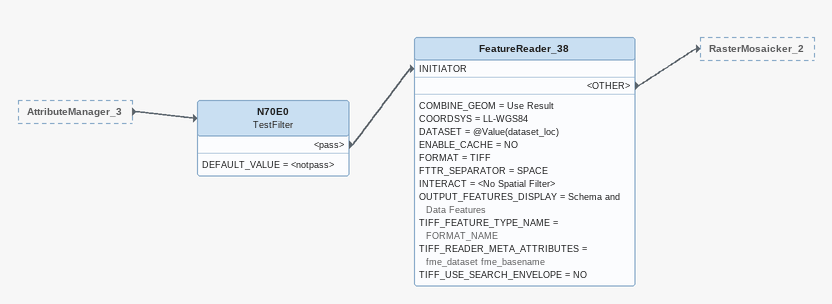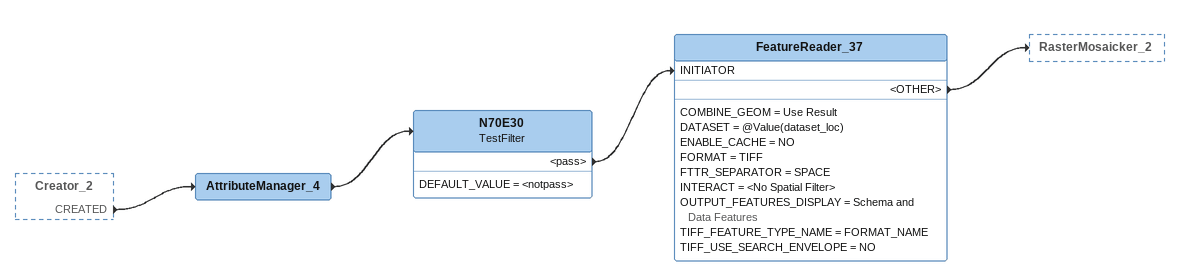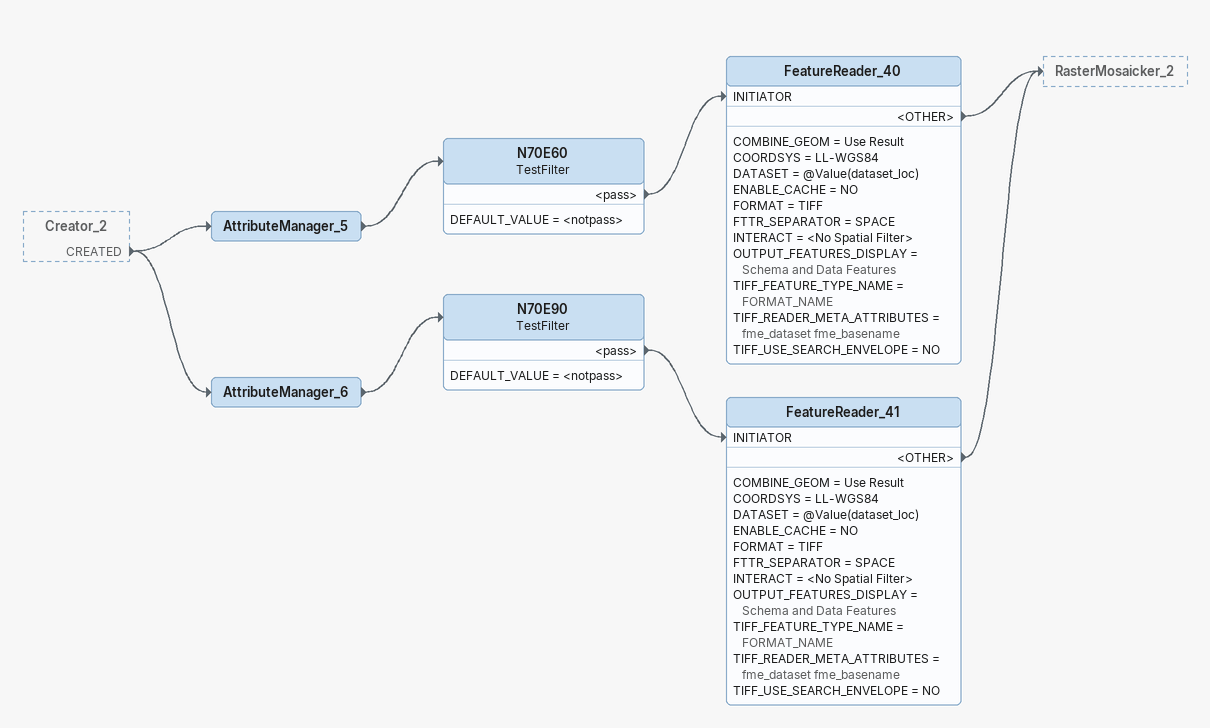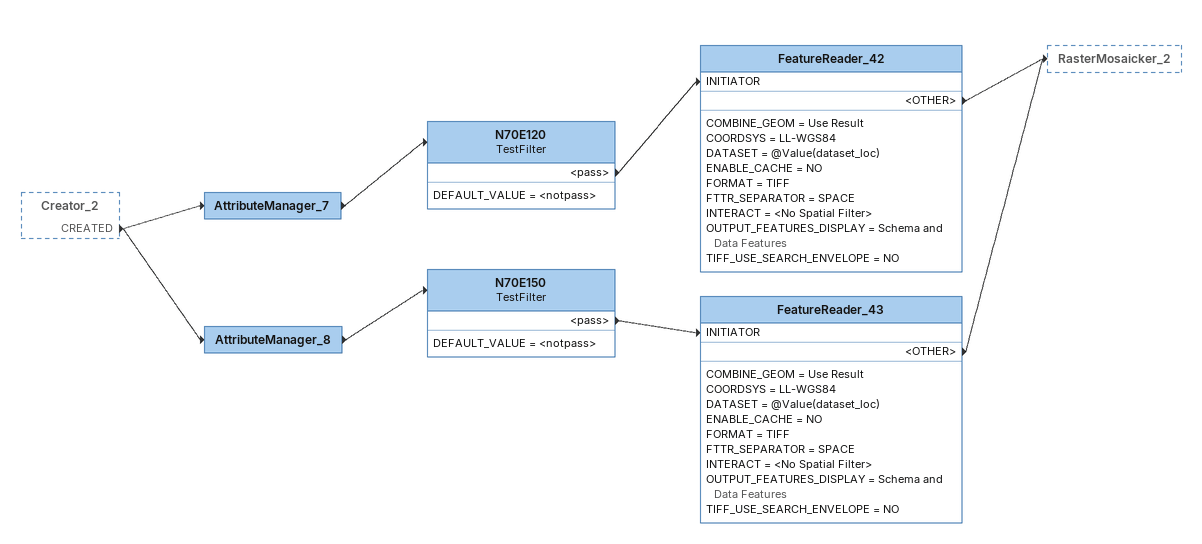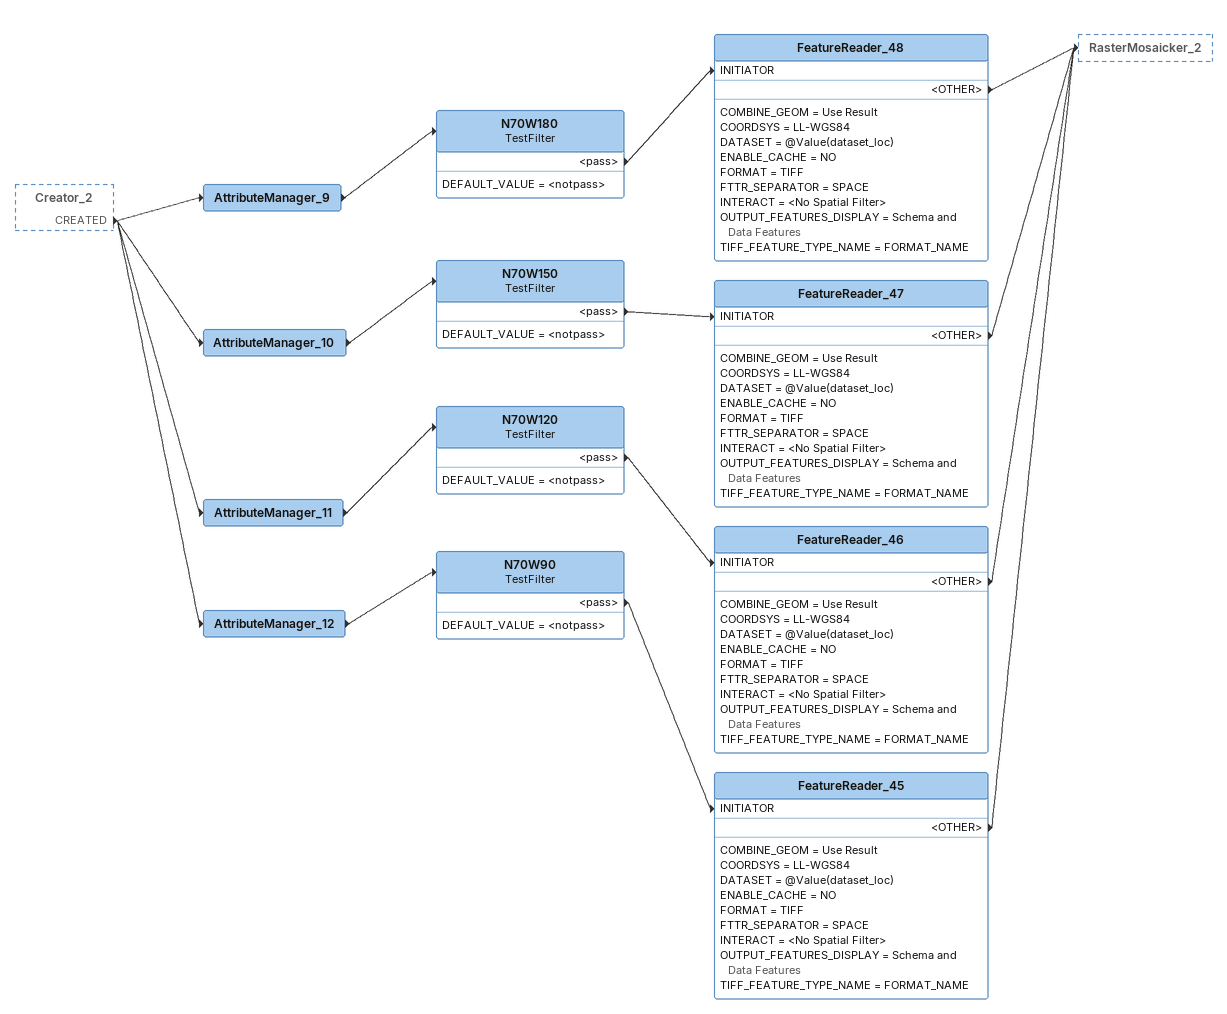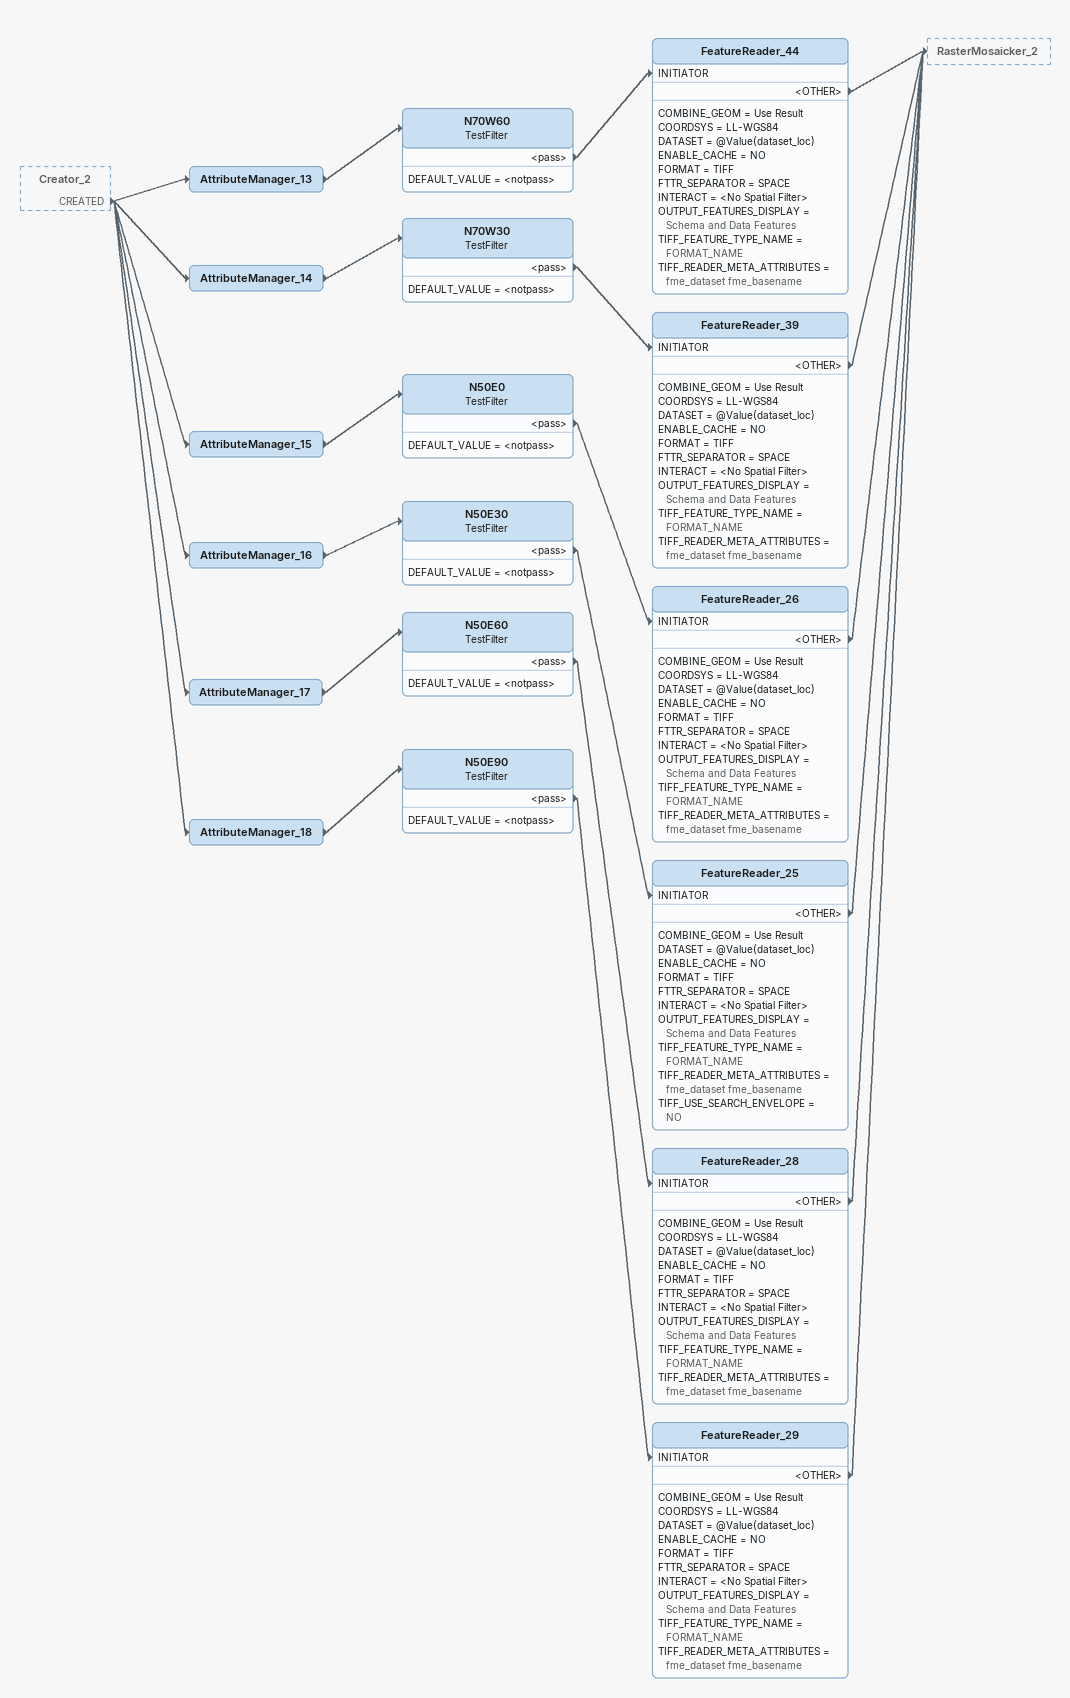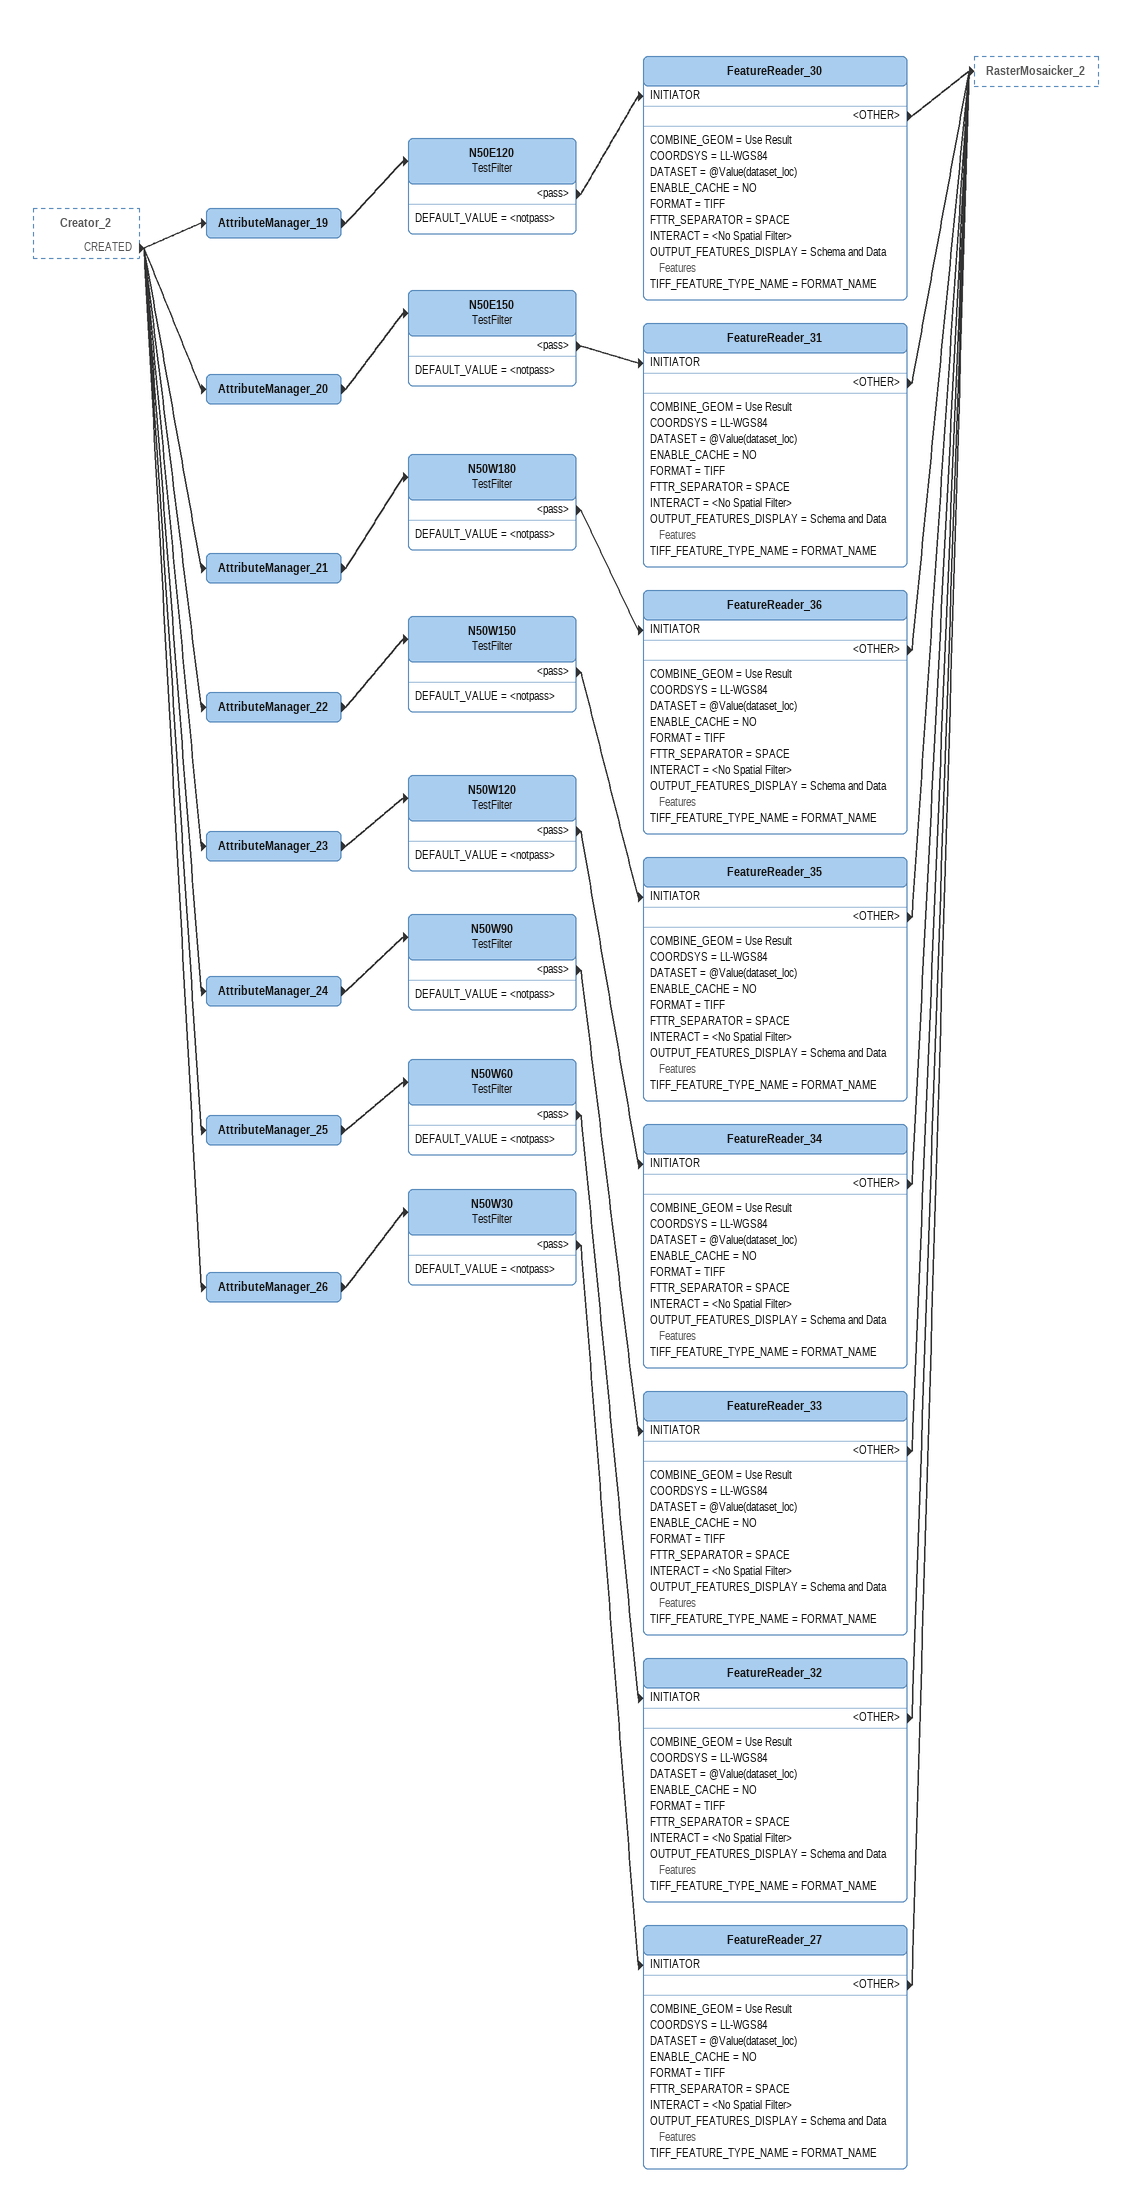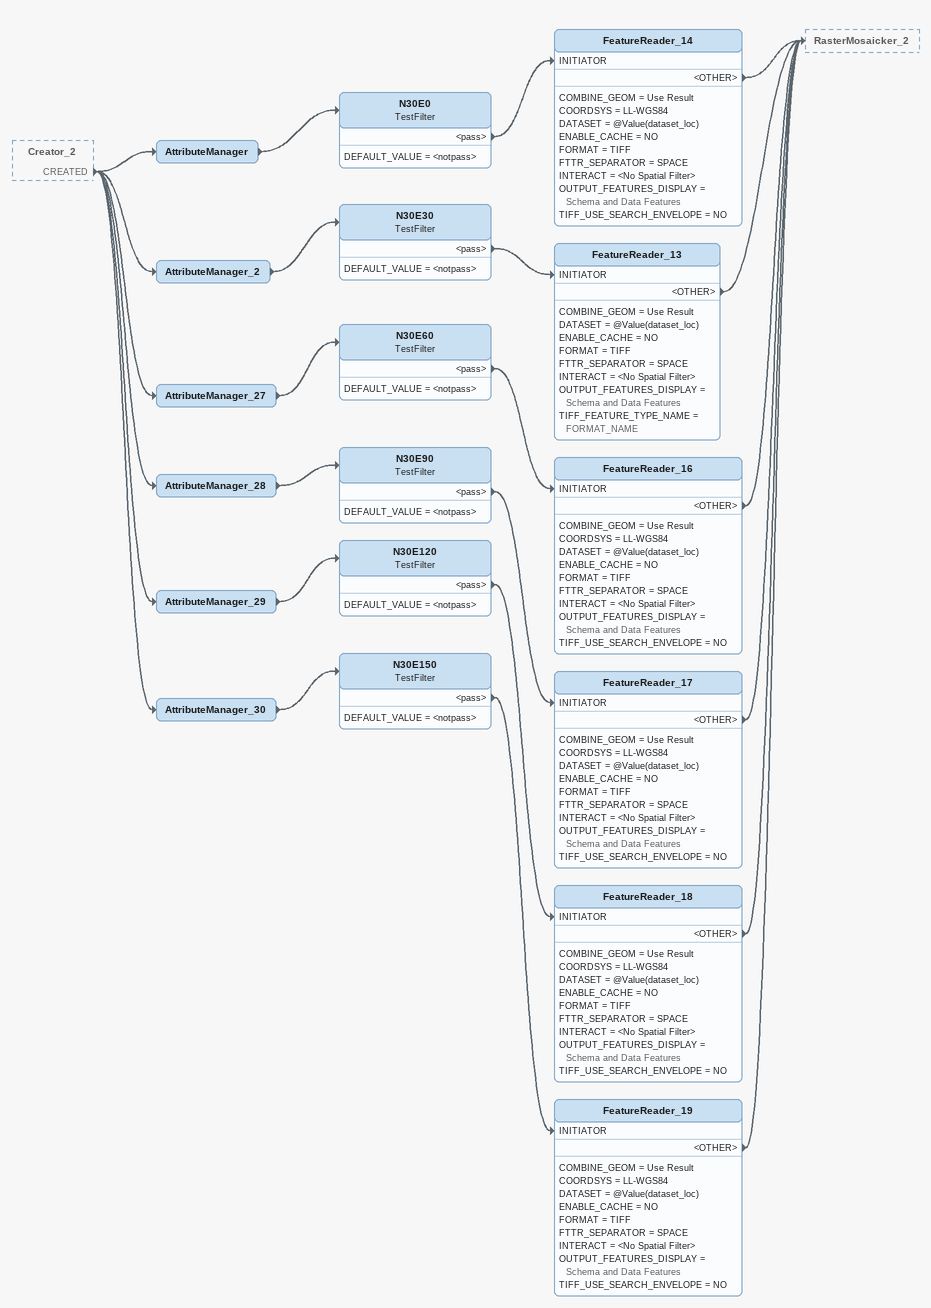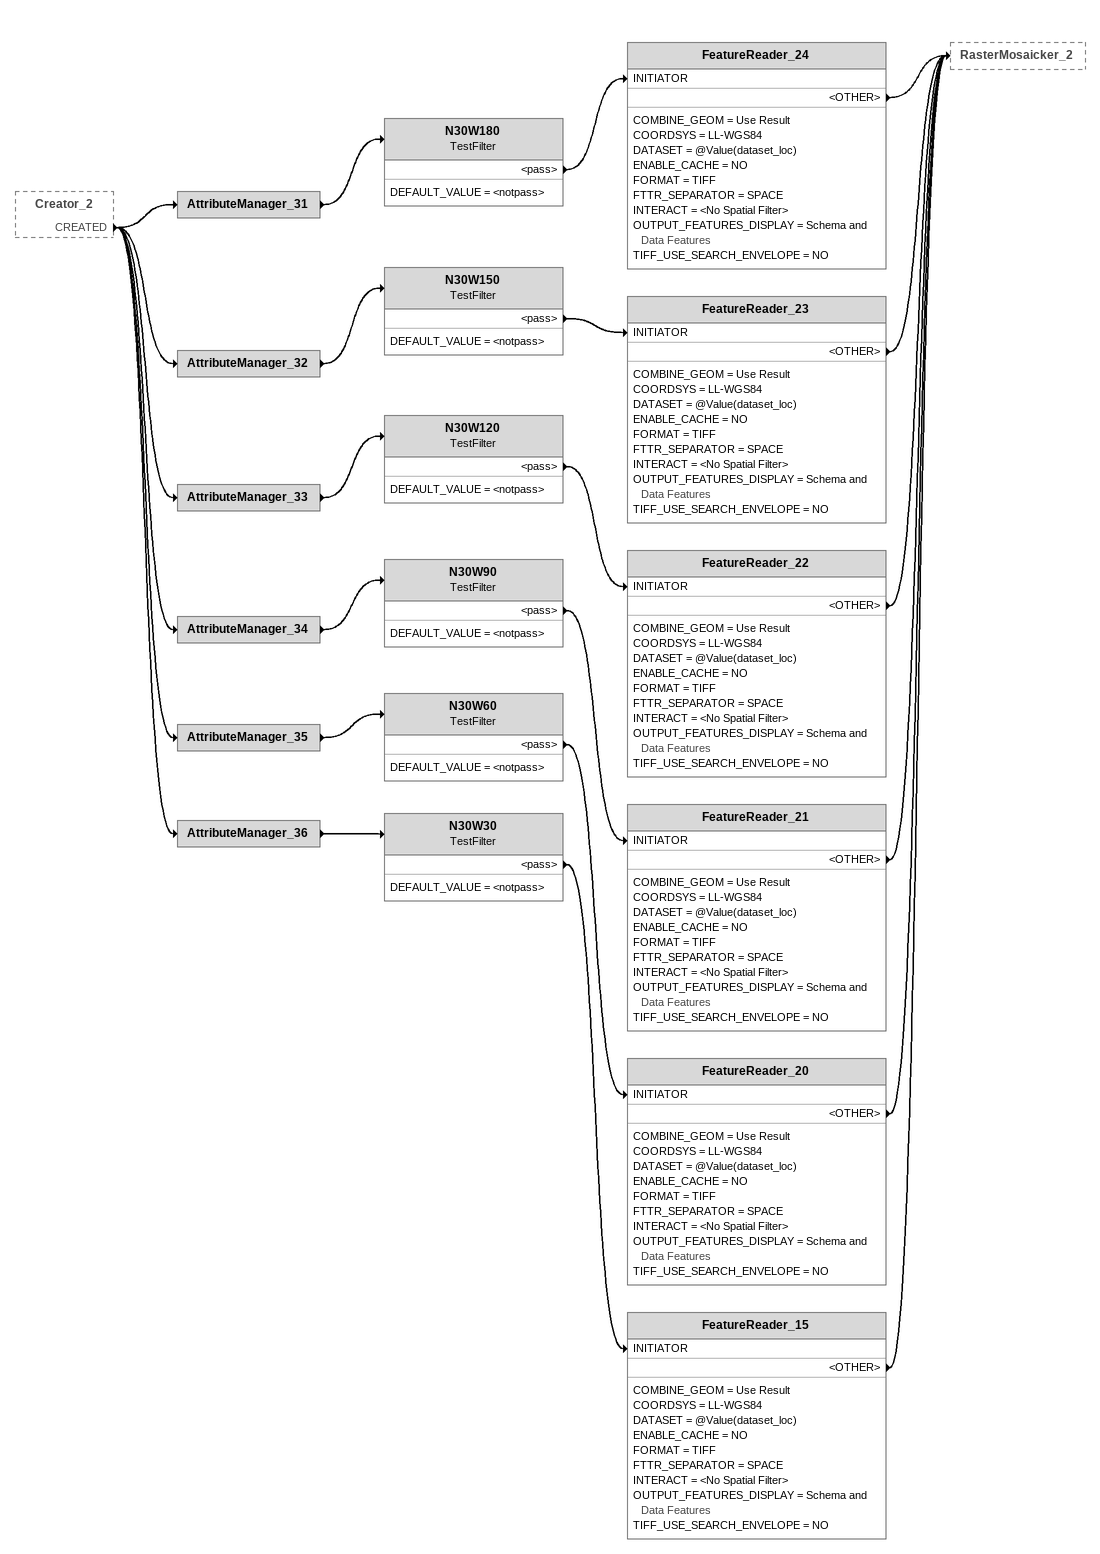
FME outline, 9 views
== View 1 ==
AttributeManager_3 [outside]
    -> N70E0
N70E0: TestFilter
    DEFAULT_VALUE = <notpass>
    <pass> -> FeatureReader_38 [INITIATOR]
FeatureReader_38
    COMBINE_GEOM = Use Result
    COORDSYS = LL-WGS84
    DATASET = @Value(dataset_loc)
    ENABLE_CACHE = NO
    FORMAT = TIFF
    FTTR_SEPARATOR = SPACE
    INTERACT = <No Spatial Filter>
    OUTPUT_FEATURES_DISPLAY = Schema and Data Features
    TIFF_FEATURE_TYPE_NAME = FORMAT_NAME
    TIFF_READER_META_ATTRIBUTES = fme_dataset fme_basename
    TIFF_USE_SEARCH_ENVELOPE = NO
    <OTHER> -> RasterMosaicker_2

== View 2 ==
Creator_2 [outside]
    CREATED -> AttributeManager_4
AttributeManager_4
    -> N70E30
N70E30: TestFilter
    DEFAULT_VALUE = <notpass>
    <pass> -> FeatureReader_37 [INITIATOR]
FeatureReader_37
    COMBINE_GEOM = Use Result
    DATASET = @Value(dataset_loc)
    ENABLE_CACHE = NO
    FORMAT = TIFF
    FTTR_SEPARATOR = SPACE
    INTERACT = <No Spatial Filter>
    OUTPUT_FEATURES_DISPLAY = Schema and Data Features
    TIFF_FEATURE_TYPE_NAME = FORMAT_NAME
    TIFF_USE_SEARCH_ENVELOPE = NO
    <OTHER> -> RasterMosaicker_2

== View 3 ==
Creator_2 [outside]
    CREATED -> AttributeManager_6
    CREATED -> AttributeManager_5
AttributeManager_5
    -> N70E60
N70E60: TestFilter
    DEFAULT_VALUE = <notpass>
    <pass> -> FeatureReader_40 [INITIATOR]
FeatureReader_40
    COMBINE_GEOM = Use Result
    COORDSYS = LL-WGS84
    DATASET = @Value(dataset_loc)
    ENABLE_CACHE = NO
    FORMAT = TIFF
    FTTR_SEPARATOR = SPACE
    INTERACT = <No Spatial Filter>
    OUTPUT_FEATURES_DISPLAY = Schema and Data Features
    TIFF_FEATURE_TYPE_NAME = FORMAT_NAME
    TIFF_READER_META_ATTRIBUTES = fme_dataset fme_basename
    TIFF_USE_SEARCH_ENVELOPE = NO
    <OTHER> -> RasterMosaicker_2
AttributeManager_6
    -> N70E90
N70E90: TestFilter
    DEFAULT_VALUE = <notpass>
    <pass> -> FeatureReader_41 [INITIATOR]
FeatureReader_41
    COMBINE_GEOM = Use Result
    COORDSYS = LL-WGS84
    DATASET = @Value(dataset_loc)
    ENABLE_CACHE = NO
    FORMAT = TIFF
    FTTR_SEPARATOR = SPACE
    INTERACT = <No Spatial Filter>
    OUTPUT_FEATURES_DISPLAY = Schema and Data Features
    TIFF_FEATURE_TYPE_NAME = FORMAT_NAME
    TIFF_READER_META_ATTRIBUTES = fme_dataset fme_basename
    TIFF_USE_SEARCH_ENVELOPE = NO
    <OTHER> -> RasterMosaicker_2

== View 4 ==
Creator_2 [outside]
    CREATED -> AttributeManager_8
    CREATED -> AttributeManager_7
AttributeManager_7
    -> N70E120
N70E120: TestFilter
    DEFAULT_VALUE = <notpass>
    <pass> -> FeatureReader_42 [INITIATOR]
FeatureReader_42
    COMBINE_GEOM = Use Result
    COORDSYS = LL-WGS84
    DATASET = @Value(dataset_loc)
    ENABLE_CACHE = NO
    FORMAT = TIFF
    FTTR_SEPARATOR = SPACE
    INTERACT = <No Spatial Filter>
    OUTPUT_FEATURES_DISPLAY = Schema and Data Features
    TIFF_USE_SEARCH_ENVELOPE = NO
    <OTHER> -> RasterMosaicker_2
AttributeManager_8
    -> N70E150
N70E150: TestFilter
    DEFAULT_VALUE = <notpass>
    <pass> -> FeatureReader_43 [INITIATOR]
FeatureReader_43
    COMBINE_GEOM = Use Result
    COORDSYS = LL-WGS84
    DATASET = @Value(dataset_loc)
    ENABLE_CACHE = NO
    FORMAT = TIFF
    FTTR_SEPARATOR = SPACE
    INTERACT = <No Spatial Filter>
    OUTPUT_FEATURES_DISPLAY = Schema and Data Features
    TIFF_USE_SEARCH_ENVELOPE = NO
    <OTHER> -> RasterMosaicker_2

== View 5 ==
Creator_2 [outside]
    CREATED -> AttributeManager_12
    CREATED -> AttributeManager_11
    CREATED -> AttributeManager_10
    CREATED -> AttributeManager_9
AttributeManager_9
    -> N70W180
N70W180: TestFilter
    DEFAULT_VALUE = <notpass>
    <pass> -> FeatureReader_48 [INITIATOR]
FeatureReader_48
    COMBINE_GEOM = Use Result
    COORDSYS = LL-WGS84
    DATASET = @Value(dataset_loc)
    ENABLE_CACHE = NO
    FORMAT = TIFF
    FTTR_SEPARATOR = SPACE
    INTERACT = <No Spatial Filter>
    OUTPUT_FEATURES_DISPLAY = Schema and Data Features
    TIFF_FEATURE_TYPE_NAME = FORMAT_NAME
    <OTHER> -> RasterMosaicker_2
AttributeManager_10
    -> N70W150
N70W150: TestFilter
    DEFAULT_VALUE = <notpass>
    <pass> -> FeatureReader_47 [INITIATOR]
FeatureReader_47
    COMBINE_GEOM = Use Result
    COORDSYS = LL-WGS84
    DATASET = @Value(dataset_loc)
    ENABLE_CACHE = NO
    FORMAT = TIFF
    FTTR_SEPARATOR = SPACE
    INTERACT = <No Spatial Filter>
    OUTPUT_FEATURES_DISPLAY = Schema and Data Features
    TIFF_FEATURE_TYPE_NAME = FORMAT_NAME
    <OTHER> -> RasterMosaicker_2
AttributeManager_11
    -> N70W120
N70W120: TestFilter
    DEFAULT_VALUE = <notpass>
    <pass> -> FeatureReader_46 [INITIATOR]
FeatureReader_46
    COMBINE_GEOM = Use Result
    COORDSYS = LL-WGS84
    DATASET = @Value(dataset_loc)
    ENABLE_CACHE = NO
    FORMAT = TIFF
    FTTR_SEPARATOR = SPACE
    INTERACT = <No Spatial Filter>
    OUTPUT_FEATURES_DISPLAY = Schema and Data Features
    TIFF_FEATURE_TYPE_NAME = FORMAT_NAME
    <OTHER> -> RasterMosaicker_2
AttributeManager_12
    -> N70W90
N70W90: TestFilter
    DEFAULT_VALUE = <notpass>
    <pass> -> FeatureReader_45 [INITIATOR]
FeatureReader_45
    COMBINE_GEOM = Use Result
    COORDSYS = LL-WGS84
    DATASET = @Value(dataset_loc)
    ENABLE_CACHE = NO
    FORMAT = TIFF
    FTTR_SEPARATOR = SPACE
    INTERACT = <No Spatial Filter>
    OUTPUT_FEATURES_DISPLAY = Schema and Data Features
    TIFF_FEATURE_TYPE_NAME = FORMAT_NAME
    <OTHER> -> RasterMosaicker_2

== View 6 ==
Creator_2 [outside]
    CREATED -> AttributeManager_15
    CREATED -> AttributeManager_16
    CREATED -> AttributeManager_17
    CREATED -> AttributeManager_18
    CREATED -> AttributeManager_14
    CREATED -> AttributeManager_13
AttributeManager_13
    -> N70W60
N70W60: TestFilter
    DEFAULT_VALUE = <notpass>
    <pass> -> FeatureReader_44 [INITIATOR]
FeatureReader_44
    COMBINE_GEOM = Use Result
    COORDSYS = LL-WGS84
    DATASET = @Value(dataset_loc)
    ENABLE_CACHE = NO
    FORMAT = TIFF
    FTTR_SEPARATOR = SPACE
    INTERACT = <No Spatial Filter>
    OUTPUT_FEATURES_DISPLAY = Schema and Data Features
    TIFF_FEATURE_TYPE_NAME = FORMAT_NAME
    TIFF_READER_META_ATTRIBUTES = fme_dataset fme_basename
    <OTHER> -> RasterMosaicker_2
AttributeManager_14
    -> N70W30
N70W30: TestFilter
    DEFAULT_VALUE = <notpass>
    <pass> -> FeatureReader_39 [INITIATOR]
FeatureReader_39
    COMBINE_GEOM = Use Result
    COORDSYS = LL-WGS84
    DATASET = @Value(dataset_loc)
    ENABLE_CACHE = NO
    FORMAT = TIFF
    FTTR_SEPARATOR = SPACE
    INTERACT = <No Spatial Filter>
    OUTPUT_FEATURES_DISPLAY = Schema and Data Features
    TIFF_FEATURE_TYPE_NAME = FORMAT_NAME
    TIFF_READER_META_ATTRIBUTES = fme_dataset fme_basename
    <OTHER> -> RasterMosaicker_2
AttributeManager_15
    -> N50E0
N50E0: TestFilter
    DEFAULT_VALUE = <notpass>
    <pass> -> FeatureReader_26 [INITIATOR]
FeatureReader_26
    COMBINE_GEOM = Use Result
    COORDSYS = LL-WGS84
    DATASET = @Value(dataset_loc)
    ENABLE_CACHE = NO
    FORMAT = TIFF
    FTTR_SEPARATOR = SPACE
    INTERACT = <No Spatial Filter>
    OUTPUT_FEATURES_DISPLAY = Schema and Data Features
    TIFF_FEATURE_TYPE_NAME = FORMAT_NAME
    TIFF_READER_META_ATTRIBUTES = fme_dataset fme_basename
    <OTHER> -> RasterMosaicker_2
AttributeManager_16
    -> N50E30
N50E30: TestFilter
    DEFAULT_VALUE = <notpass>
    <pass> -> FeatureReader_25 [INITIATOR]
FeatureReader_25
    COMBINE_GEOM = Use Result
    DATASET = @Value(dataset_loc)
    ENABLE_CACHE = NO
    FORMAT = TIFF
    FTTR_SEPARATOR = SPACE
    INTERACT = <No Spatial Filter>
    OUTPUT_FEATURES_DISPLAY = Schema and Data Features
    TIFF_FEATURE_TYPE_NAME = FORMAT_NAME
    TIFF_READER_META_ATTRIBUTES = fme_dataset fme_basename
    TIFF_USE_SEARCH_ENVELOPE = NO
    <OTHER> -> RasterMosaicker_2
AttributeManager_17
    -> N50E60
N50E60: TestFilter
    DEFAULT_VALUE = <notpass>
    <pass> -> FeatureReader_28 [INITIATOR]
FeatureReader_28
    COMBINE_GEOM = Use Result
    COORDSYS = LL-WGS84
    DATASET = @Value(dataset_loc)
    ENABLE_CACHE = NO
    FORMAT = TIFF
    FTTR_SEPARATOR = SPACE
    INTERACT = <No Spatial Filter>
    OUTPUT_FEATURES_DISPLAY = Schema and Data Features
    TIFF_FEATURE_TYPE_NAME = FORMAT_NAME
    TIFF_READER_META_ATTRIBUTES = fme_dataset fme_basename
    <OTHER> -> RasterMosaicker_2
AttributeManager_18
    -> N50E90
N50E90: TestFilter
    DEFAULT_VALUE = <notpass>
    <pass> -> FeatureReader_29 [INITIATOR]
FeatureReader_29
    COMBINE_GEOM = Use Result
    COORDSYS = LL-WGS84
    DATASET = @Value(dataset_loc)
    ENABLE_CACHE = NO
    FORMAT = TIFF
    FTTR_SEPARATOR = SPACE
    INTERACT = <No Spatial Filter>
    OUTPUT_FEATURES_DISPLAY = Schema and Data Features
    TIFF_FEATURE_TYPE_NAME = FORMAT_NAME
    TIFF_READER_META_ATTRIBUTES = fme_dataset fme_basename
    <OTHER> -> RasterMosaicker_2

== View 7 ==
Creator_2 [outside]
    CREATED -> AttributeManager_19
    CREATED -> AttributeManager_20
    CREATED -> AttributeManager_21
    CREATED -> AttributeManager_22
    CREATED -> AttributeManager_24
    CREATED -> AttributeManager_25
    CREATED -> AttributeManager_26
    CREATED -> AttributeManager_23
AttributeManager_19
    -> N50E120
N50E120: TestFilter
    DEFAULT_VALUE = <notpass>
    <pass> -> FeatureReader_30 [INITIATOR]
FeatureReader_30
    COMBINE_GEOM = Use Result
    COORDSYS = LL-WGS84
    DATASET = @Value(dataset_loc)
    ENABLE_CACHE = NO
    FORMAT = TIFF
    FTTR_SEPARATOR = SPACE
    INTERACT = <No Spatial Filter>
    OUTPUT_FEATURES_DISPLAY = Schema and Data Features
    TIFF_FEATURE_TYPE_NAME = FORMAT_NAME
    <OTHER> -> RasterMosaicker_2
AttributeManager_20
    -> N50E150
N50E150: TestFilter
    DEFAULT_VALUE = <notpass>
    <pass> -> FeatureReader_31 [INITIATOR]
FeatureReader_31
    COMBINE_GEOM = Use Result
    COORDSYS = LL-WGS84
    DATASET = @Value(dataset_loc)
    ENABLE_CACHE = NO
    FORMAT = TIFF
    FTTR_SEPARATOR = SPACE
    INTERACT = <No Spatial Filter>
    OUTPUT_FEATURES_DISPLAY = Schema and Data Features
    TIFF_FEATURE_TYPE_NAME = FORMAT_NAME
    <OTHER> -> RasterMosaicker_2
AttributeManager_21
    -> N50W180
N50W180: TestFilter
    DEFAULT_VALUE = <notpass>
    <pass> -> FeatureReader_36 [INITIATOR]
FeatureReader_36
    COMBINE_GEOM = Use Result
    COORDSYS = LL-WGS84
    DATASET = @Value(dataset_loc)
    ENABLE_CACHE = NO
    FORMAT = TIFF
    FTTR_SEPARATOR = SPACE
    INTERACT = <No Spatial Filter>
    OUTPUT_FEATURES_DISPLAY = Schema and Data Features
    TIFF_FEATURE_TYPE_NAME = FORMAT_NAME
    <OTHER> -> RasterMosaicker_2
AttributeManager_22
    -> N50W150
N50W150: TestFilter
    DEFAULT_VALUE = <notpass>
    <pass> -> FeatureReader_35 [INITIATOR]
FeatureReader_35
    COMBINE_GEOM = Use Result
    COORDSYS = LL-WGS84
    DATASET = @Value(dataset_loc)
    ENABLE_CACHE = NO
    FORMAT = TIFF
    FTTR_SEPARATOR = SPACE
    INTERACT = <No Spatial Filter>
    OUTPUT_FEATURES_DISPLAY = Schema and Data Features
    TIFF_FEATURE_TYPE_NAME = FORMAT_NAME
    <OTHER> -> RasterMosaicker_2
AttributeManager_23
    -> N50W120
N50W120: TestFilter
    DEFAULT_VALUE = <notpass>
    <pass> -> FeatureReader_34 [INITIATOR]
FeatureReader_34
    COMBINE_GEOM = Use Result
    COORDSYS = LL-WGS84
    DATASET = @Value(dataset_loc)
    ENABLE_CACHE = NO
    FORMAT = TIFF
    FTTR_SEPARATOR = SPACE
    INTERACT = <No Spatial Filter>
    OUTPUT_FEATURES_DISPLAY = Schema and Data Features
    TIFF_FEATURE_TYPE_NAME = FORMAT_NAME
    <OTHER> -> RasterMosaicker_2
AttributeManager_24
    -> N50W90
N50W90: TestFilter
    DEFAULT_VALUE = <notpass>
    <pass> -> FeatureReader_33 [INITIATOR]
FeatureReader_33
    COMBINE_GEOM = Use Result
    COORDSYS = LL-WGS84
    DATASET = @Value(dataset_loc)
    ENABLE_CACHE = NO
    FORMAT = TIFF
    FTTR_SEPARATOR = SPACE
    INTERACT = <No Spatial Filter>
    OUTPUT_FEATURES_DISPLAY = Schema and Data Features
    TIFF_FEATURE_TYPE_NAME = FORMAT_NAME
    <OTHER> -> RasterMosaicker_2
AttributeManager_25
    -> N50W60
N50W60: TestFilter
    DEFAULT_VALUE = <notpass>
    <pass> -> FeatureReader_32 [INITIATOR]
FeatureReader_32
    COMBINE_GEOM = Use Result
    COORDSYS = LL-WGS84
    DATASET = @Value(dataset_loc)
    ENABLE_CACHE = NO
    FORMAT = TIFF
    FTTR_SEPARATOR = SPACE
    INTERACT = <No Spatial Filter>
    OUTPUT_FEATURES_DISPLAY = Schema and Data Features
    TIFF_FEATURE_TYPE_NAME = FORMAT_NAME
    <OTHER> -> RasterMosaicker_2
AttributeManager_26
    -> N50W30
N50W30: TestFilter
    DEFAULT_VALUE = <notpass>
    <pass> -> FeatureReader_27 [INITIATOR]
FeatureReader_27
    COMBINE_GEOM = Use Result
    COORDSYS = LL-WGS84
    DATASET = @Value(dataset_loc)
    ENABLE_CACHE = NO
    FORMAT = TIFF
    FTTR_SEPARATOR = SPACE
    INTERACT = <No Spatial Filter>
    OUTPUT_FEATURES_DISPLAY = Schema and Data Features
    TIFF_FEATURE_TYPE_NAME = FORMAT_NAME
    <OTHER> -> RasterMosaicker_2

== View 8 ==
Creator_2 [outside]
    CREATED -> AttributeManager_30
    CREATED -> AttributeManager_29
    CREATED -> AttributeManager_28
    CREATED -> AttributeManager_27
    CREATED -> AttributeManager_2
    CREATED -> AttributeManager
AttributeManager
    -> N30E0
N30E0: TestFilter
    DEFAULT_VALUE = <notpass>
    <pass> -> FeatureReader_14 [INITIATOR]
FeatureReader_14
    COMBINE_GEOM = Use Result
    COORDSYS = LL-WGS84
    DATASET = @Value(dataset_loc)
    ENABLE_CACHE = NO
    FORMAT = TIFF
    FTTR_SEPARATOR = SPACE
    INTERACT = <No Spatial Filter>
    OUTPUT_FEATURES_DISPLAY = Schema and Data Features
    TIFF_USE_SEARCH_ENVELOPE = NO
    <OTHER> -> RasterMosaicker_2
AttributeManager_2
    -> N30E30
N30E30: TestFilter
    DEFAULT_VALUE = <notpass>
    <pass> -> FeatureReader_13 [INITIATOR]
FeatureReader_13
    COMBINE_GEOM = Use Result
    DATASET = @Value(dataset_loc)
    ENABLE_CACHE = NO
    FORMAT = TIFF
    FTTR_SEPARATOR = SPACE
    INTERACT = <No Spatial Filter>
    OUTPUT_FEATURES_DISPLAY = Schema and Data Features
    TIFF_FEATURE_TYPE_NAME = FORMAT_NAME
    <OTHER> -> RasterMosaicker_2
AttributeManager_27
    -> N30E60
N30E60: TestFilter
    DEFAULT_VALUE = <notpass>
    <pass> -> FeatureReader_16 [INITIATOR]
FeatureReader_16
    COMBINE_GEOM = Use Result
    COORDSYS = LL-WGS84
    DATASET = @Value(dataset_loc)
    ENABLE_CACHE = NO
    FORMAT = TIFF
    FTTR_SEPARATOR = SPACE
    INTERACT = <No Spatial Filter>
    OUTPUT_FEATURES_DISPLAY = Schema and Data Features
    TIFF_USE_SEARCH_ENVELOPE = NO
    <OTHER> -> RasterMosaicker_2
AttributeManager_28
    -> N30E90
N30E90: TestFilter
    DEFAULT_VALUE = <notpass>
    <pass> -> FeatureReader_17 [INITIATOR]
FeatureReader_17
    COMBINE_GEOM = Use Result
    COORDSYS = LL-WGS84
    DATASET = @Value(dataset_loc)
    ENABLE_CACHE = NO
    FORMAT = TIFF
    FTTR_SEPARATOR = SPACE
    INTERACT = <No Spatial Filter>
    OUTPUT_FEATURES_DISPLAY = Schema and Data Features
    TIFF_USE_SEARCH_ENVELOPE = NO
    <OTHER> -> RasterMosaicker_2
AttributeManager_29
    -> N30E120
N30E120: TestFilter
    DEFAULT_VALUE = <notpass>
    <pass> -> FeatureReader_18 [INITIATOR]
FeatureReader_18
    COMBINE_GEOM = Use Result
    COORDSYS = LL-WGS84
    DATASET = @Value(dataset_loc)
    ENABLE_CACHE = NO
    FORMAT = TIFF
    FTTR_SEPARATOR = SPACE
    INTERACT = <No Spatial Filter>
    OUTPUT_FEATURES_DISPLAY = Schema and Data Features
    TIFF_USE_SEARCH_ENVELOPE = NO
    <OTHER> -> RasterMosaicker_2
AttributeManager_30
    -> N30E150
N30E150: TestFilter
    DEFAULT_VALUE = <notpass>
    <pass> -> FeatureReader_19 [INITIATOR]
FeatureReader_19
    COMBINE_GEOM = Use Result
    COORDSYS = LL-WGS84
    DATASET = @Value(dataset_loc)
    ENABLE_CACHE = NO
    FORMAT = TIFF
    FTTR_SEPARATOR = SPACE
    INTERACT = <No Spatial Filter>
    OUTPUT_FEATURES_DISPLAY = Schema and Data Features
    TIFF_USE_SEARCH_ENVELOPE = NO
    <OTHER> -> RasterMosaicker_2

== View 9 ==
Creator_2 [outside]
    CREATED -> AttributeManager_36
    CREATED -> AttributeManager_35
    CREATED -> AttributeManager_34
    CREATED -> AttributeManager_33
    CREATED -> AttributeManager_32
    CREATED -> AttributeManager_31
AttributeManager_31
    -> N30W180
N30W180: TestFilter
    DEFAULT_VALUE = <notpass>
    <pass> -> FeatureReader_24 [INITIATOR]
FeatureReader_24
    COMBINE_GEOM = Use Result
    COORDSYS = LL-WGS84
    DATASET = @Value(dataset_loc)
    ENABLE_CACHE = NO
    FORMAT = TIFF
    FTTR_SEPARATOR = SPACE
    INTERACT = <No Spatial Filter>
    OUTPUT_FEATURES_DISPLAY = Schema and Data Features
    TIFF_USE_SEARCH_ENVELOPE = NO
    <OTHER> -> RasterMosaicker_2
AttributeManager_32
    -> N30W150
N30W150: TestFilter
    DEFAULT_VALUE = <notpass>
    <pass> -> FeatureReader_23 [INITIATOR]
FeatureReader_23
    COMBINE_GEOM = Use Result
    COORDSYS = LL-WGS84
    DATASET = @Value(dataset_loc)
    ENABLE_CACHE = NO
    FORMAT = TIFF
    FTTR_SEPARATOR = SPACE
    INTERACT = <No Spatial Filter>
    OUTPUT_FEATURES_DISPLAY = Schema and Data Features
    TIFF_USE_SEARCH_ENVELOPE = NO
    <OTHER> -> RasterMosaicker_2
AttributeManager_33
    -> N30W120
N30W120: TestFilter
    DEFAULT_VALUE = <notpass>
    <pass> -> FeatureReader_22 [INITIATOR]
FeatureReader_22
    COMBINE_GEOM = Use Result
    COORDSYS = LL-WGS84
    DATASET = @Value(dataset_loc)
    ENABLE_CACHE = NO
    FORMAT = TIFF
    FTTR_SEPARATOR = SPACE
    INTERACT = <No Spatial Filter>
    OUTPUT_FEATURES_DISPLAY = Schema and Data Features
    TIFF_USE_SEARCH_ENVELOPE = NO
    <OTHER> -> RasterMosaicker_2
AttributeManager_34
    -> N30W90
N30W90: TestFilter
    DEFAULT_VALUE = <notpass>
    <pass> -> FeatureReader_21 [INITIATOR]
FeatureReader_21
    COMBINE_GEOM = Use Result
    COORDSYS = LL-WGS84
    DATASET = @Value(dataset_loc)
    ENABLE_CACHE = NO
    FORMAT = TIFF
    FTTR_SEPARATOR = SPACE
    INTERACT = <No Spatial Filter>
    OUTPUT_FEATURES_DISPLAY = Schema and Data Features
    TIFF_USE_SEARCH_ENVELOPE = NO
    <OTHER> -> RasterMosaicker_2
AttributeManager_35
    -> N30W60
N30W60: TestFilter
    DEFAULT_VALUE = <notpass>
    <pass> -> FeatureReader_20 [INITIATOR]
FeatureReader_20
    COMBINE_GEOM = Use Result
    COORDSYS = LL-WGS84
    DATASET = @Value(dataset_loc)
    ENABLE_CACHE = NO
    FORMAT = TIFF
    FTTR_SEPARATOR = SPACE
    INTERACT = <No Spatial Filter>
    OUTPUT_FEATURES_DISPLAY = Schema and Data Features
    TIFF_USE_SEARCH_ENVELOPE = NO
    <OTHER> -> RasterMosaicker_2
AttributeManager_36
    -> N30W30
N30W30: TestFilter
    DEFAULT_VALUE = <notpass>
    <pass> -> FeatureReader_15 [INITIATOR]
FeatureReader_15
    COMBINE_GEOM = Use Result
    COORDSYS = LL-WGS84
    DATASET = @Value(dataset_loc)
    ENABLE_CACHE = NO
    FORMAT = TIFF
    FTTR_SEPARATOR = SPACE
    INTERACT = <No Spatial Filter>
    OUTPUT_FEATURES_DISPLAY = Schema and Data Features
    TIFF_USE_SEARCH_ENVELOPE = NO
    <OTHER> -> RasterMosaicker_2
